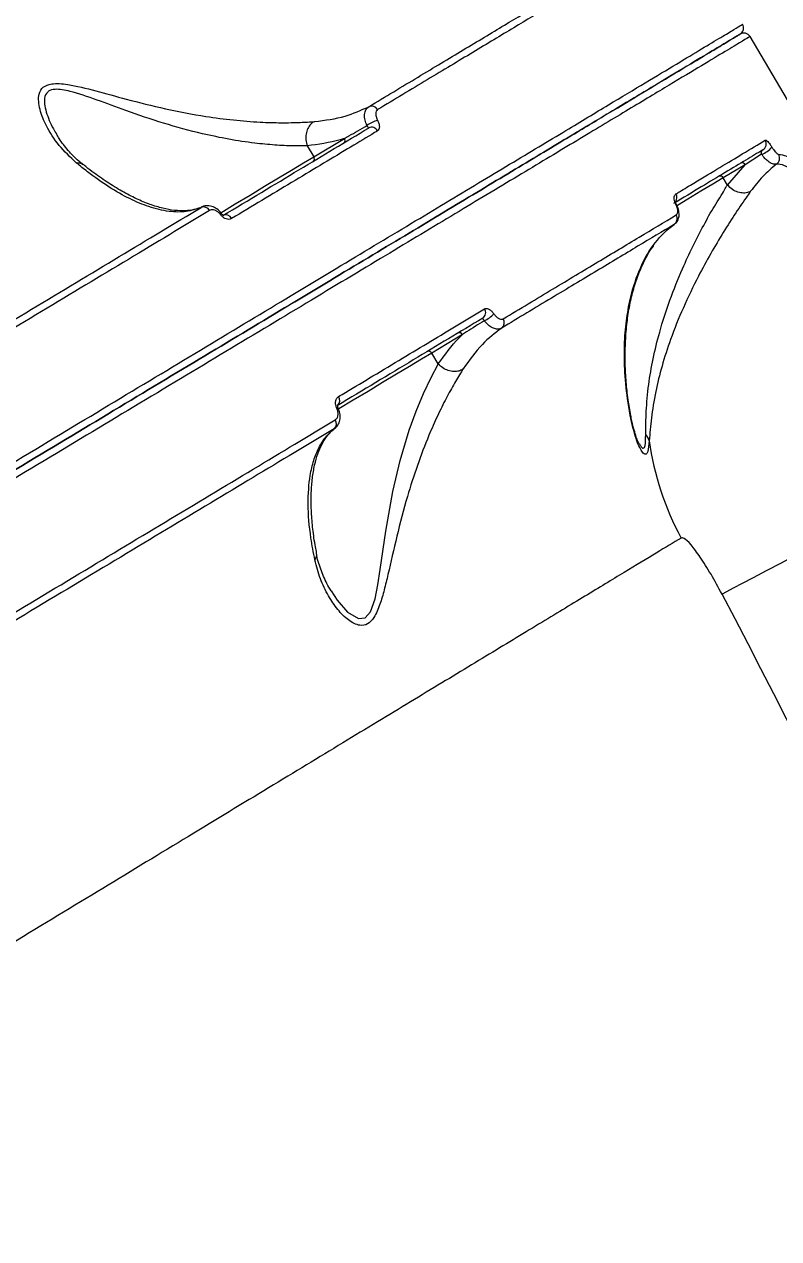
# Model space of a CAD drawing. Header units: millimetres. Extents: x -7245 to 6306, y -6696 to 5973.
# Drawn here: x -2164.8 to -2059.4, y 1377.3 to 1546.9 of the extents above; entities that cross this region are included whole.
import ezdxf

# ---------------------------------------------------------------- set-up
doc = ezdxf.new("R2010")
doc.units = ezdxf.units.MM
for name, color, linetype in [('DIKOM_ОБЪЕКТ', 7, 'Continuous'), ('DIKOM_РАЗМЕР_ЗОНА', 7, 'Continuous'), ('DIKOM_РАЗМЕР_ОБЪЕКТА', 7, 'Continuous')]:
    doc.layers.add(name, color=color, linetype=linetype)
doc.styles.add('style1', font='arial.ttf', dxfattribs={"width": 0.8})
doc.dimstyles.new('1-50', dxfattribs={"dimtxt": 300, "dimasz": 200, "dimexe": 100, "dimexo": 0, "dimgap": 100, "dimtad": 1, "dimtxsty": 'style1', "dimcen": 200, "dimclrd": 7, "dimclre": 7, "dimclrt": 7, "dimadec": 1, "dimazin": 2, "dimtfac": 1, "dimtmove": 0, "dimatfit": 2, "dimfxl": 0, "dimlwd": 25, "dimlwe": 18, "dimarcsym": 0})

# ---------------------------------------------------------------- blocks, each defined once
blk = doc.blocks.new('*D10')
at = {"layer": 'Defpoints', "color": 0, "transparency": 16777216}
for p in [(-4365.71, 2792.53), (4306.16, 475.6), (4306.16, -5965.27)]:
    blk.add_point(p, dxfattribs=at)
at = {"layer": 'DIKOM_РАЗМЕР_ОБЪЕКТА', "color": 7, "lineweight": 18, "transparency": 16777216}
for p, q in [((-4365.71, 2792.53), (-4365.71, -6065.27)), ((4306.16, 475.6), (4306.16, -6065.27))]:
    blk.add_line(p, q, dxfattribs=at)
at = {"layer": 'DIKOM_РАЗМЕР_ОБЪЕКТА', "color": 7, "lineweight": 25, "transparency": 16777216}
blk.add_line((-4165.71, -5965.27), (4106.16, -5965.27), dxfattribs=at)
at = {"layer": 'DIKOM_РАЗМЕР_ОБЪЕКТА', "color": 7, "transparency": 16777216}
for points in [[(-4165.71, -5931.93), (-4165.71, -5998.6), (-4365.71, -5965.27)], [(4106.16, -5931.93), (4106.16, -5998.6), (4306.16, -5965.27)]]:
    blk.add_solid(points, dxfattribs=at)
at = {"layer": 'DIKOM_РАЗМЕР_ОБЪЕКТА', "color": 7, "transparency": 16777216, "insert": (-85.78, -5712.1), "char_height": 300, "attachment_point": 5, "style": 'style1'}
blk.add_mtext('8650', dxfattribs=at)
blk = doc.blocks.new('*D11')
at = {"layer": 'Defpoints', "color": 0, "transparency": 16777216}
for p in [(-3472.32, 4472.83), (-6199.73, -2928.86), (1850.21, -2928.86)]:
    blk.add_point(p, dxfattribs=at)
at = {"layer": 'DIKOM_РАЗМЕР_ОБЪЕКТА', "color": 7, "lineweight": 18, "transparency": 16777216}
for p, q in [((-3472.32, 4472.83), (-6299.73, 4472.83)), ((1850.21, -2928.86), (-6299.73, -2928.86))]:
    blk.add_line(p, q, dxfattribs=at)
at = {"layer": 'DIKOM_РАЗМЕР_ОБЪЕКТА', "color": 7, "lineweight": 25, "transparency": 16777216}
blk.add_line((-6199.73, 4272.83), (-6199.73, -2728.86), dxfattribs=at)
at = {"layer": 'DIKOM_РАЗМЕР_ОБЪЕКТА', "color": 7, "transparency": 16777216}
for points in [[(-6233.06, 4272.83), (-6166.39, 4272.83), (-6199.73, 4472.83)], [(-6233.06, -2728.86), (-6166.39, -2728.86), (-6199.73, -2928.86)]]:
    blk.add_solid(points, dxfattribs=at)
at = {"layer": 'DIKOM_РАЗМЕР_ОБЪЕКТА', "color": 7, "transparency": 16777216, "insert": (-6452.9, 984.54), "char_height": 300, "attachment_point": 5, "rotation": 90, "style": 'style1'}
blk.add_mtext('7400', dxfattribs=at)
blk = doc.blocks.new('*D13')
at = {"layer": 'Defpoints', "color": 0, "transparency": 16777216}
for p in [(-4231.86, 5972.83), (-6795, -4928.88), (1792.4, -4928.88)]:
    blk.add_point(p, dxfattribs=at)
at = {"layer": 'DIKOM_РАЗМЕР_ЗОНА', "color": 7, "lineweight": 18, "transparency": 16777216}
for p, q in [((-4231.86, 5972.83), (-6895, 5972.83)), ((1792.4, -4928.88), (-6895, -4928.88))]:
    blk.add_line(p, q, dxfattribs=at)
at = {"layer": 'DIKOM_РАЗМЕР_ЗОНА', "color": 7, "lineweight": 25, "transparency": 16777216}
blk.add_line((-6795, 5772.83), (-6795, -4728.88), dxfattribs=at)
at = {"layer": 'DIKOM_РАЗМЕР_ЗОНА', "color": 7, "transparency": 16777216}
for points in [[(-6828.33, 5772.83), (-6761.67, 5772.83), (-6795, 5972.83)], [(-6828.33, -4728.88), (-6761.67, -4728.88), (-6795, -4928.88)]]:
    blk.add_solid(points, dxfattribs=at)
at = {"layer": 'DIKOM_РАЗМЕР_ЗОНА', "color": 7, "transparency": 16777216, "insert": (-7048.17, 972.94), "char_height": 300, "attachment_point": 5, "rotation": 90, "style": 'style1'}
blk.add_mtext('10900', dxfattribs=at)

msp = doc.modelspace()

# ---------------------------------------------------------------- linework, layer by layer
at = {"layer": 'DIKOM_ОБЪЕКТ', "color": 7, "linetype": 'Continuous', "lineweight": 15}
for p, q in [((-2124.355, 1528.437), (-2120.075, 1531.009)), ((-2125.273, 1529.965), (-2125.275, 1529.97)), ((-2125.273, 1529.965), (-2124.355, 1528.437)), ((-2064.075, 1527.325), (-2067.147, 1525.479)), ((-2066.546, 1524.478), (-2064.075, 1527.325)), ((-2061.772, 1528.788), (-2064.075, 1527.325)), ((-2066.546, 1524.478), (-2067.147, 1525.479)), ((-2066.544, 1524.475), (-2066.546, 1524.478)), ((-2139.972, 1521.456), (-2140.07, 1521.404)), ((-2103.594, 1503.579), (-2107.874, 1501.008)), ((-2106.956, 1499.48), (-2107.874, 1501.008)), ((-2106.953, 1499.476), (-2106.956, 1499.48)), ((-2121.505, 1490.4), (-2121.368, 1490.509))]:
    msp.add_line(p, q, dxfattribs=at)
at = {"layer": 'DIKOM_ОБЪЕКТ', "color": 7, "linetype": 'Continuous', "lineweight": 15, "flags": 128}
for points in [[(-2137.357, 1520.625), (-2135.336, 1521.84), (-2133.257, 1523.089), (-2131.222, 1524.312), (-2129.273, 1525.483), (-2127.453, 1526.576), (-2125.802, 1527.568), (-2124.355, 1528.437)], [(-2067.147, 1525.479), (-2068.594, 1524.61), (-2070.245, 1523.618), (-2072.065, 1522.525), (-2073.521, 1521.649)], [(-2137.296, 1520.539), (-2137.295, 1520.538), (-2137.294, 1520.521), (-2137.304, 1520.495), (-2137.325, 1520.461), (-2137.357, 1520.42), (-2137.401, 1520.371)], [(-2107.874, 1501.008), (-2109.32, 1500.139), (-2110.972, 1499.147), (-2112.791, 1498.053), (-2114.74, 1496.882), (-2116.776, 1495.659), (-2118.854, 1494.41), (-2120.852, 1493.21)], [(-2121.92, 1467.79), (-2121.102, 1466.482), (-2119.622, 1464.807), (-2118.116, 1463.9), (-2117.17, 1464.006), (-2116.425, 1464.845), (-2115.795, 1466.65), (-2115.399, 1468.638), (-2115.077, 1470.776), (-2114.294, 1476.143), (-2113.299, 1481.682), (-2112.269, 1486.007), (-2111.003, 1490.224), (-2110.043, 1492.881), (-2109.011, 1495.369), (-2107.967, 1497.572), (-2106.953, 1499.476), (-2106.953, 1499.476), (-2106.953, 1499.476)], [(-2120.924, 1493.292), (-2120.924, 1493.291), (-2120.923, 1493.289)], [(-2032.245, 1485.785), (-2035.621, 1484.008), (-2038.966, 1482.246), (-2042.25, 1480.517), (-2045.442, 1478.835), (-2048.515, 1477.218), (-2051.439, 1475.678), (-2054.187, 1474.23), (-2056.736, 1472.888), (-2059.061, 1471.663), (-2061.142, 1470.567), (-2062.959, 1469.61), (-2064.497, 1468.8), (-2065.74, 1468.146), (-2066.678, 1467.652), (-2067.301, 1467.324)]]:
    msp.add_lwpolyline(points, dxfattribs=at)
at = {"layer": 'DIKOM_ОБЪЕКТ', "color": 7, "linetype": 'Continuous', "lineweight": 15}
for centre, radius, start, end in [((-2065.281, 1546.433), 1, 301, 31.04739), ((-2065.281, 1546.433), 0.999, 300.98279, 31.08524), ((-2064.251, 1544.719), 1, 30.95261, 121), ((-2064.251, 1544.719), 1, 30.93972, 121.00653), ((-3101.08, 922.896), 1209.999, 0.047391, 30.952609), ((-2116.28, 1534.567), 0.951, 28.493, 114.50386), ((-2114.219, 1529.119), 4.575, 105.4532, 126.17722), ((-2116.267, 1531.616), 0.944, 28.09991, 117.06879), ((-2120.436, 1530.733), 0.454, 309.27117, 37.37989), ((-2062.117, 1530.243), 0.993, 301.36374, 30.73461), ((-2062.762, 1531.725), 3.099, 288.6262, 321.47788), ((-2124.717, 1528.162), 0.455, 309.26531, 37.29986), ((-2064.488, 1527.135), 0.455, 24.67675, 112.65205), ((-2060.255, 1528.257), 1.007, 303.78621, 29.68713), ((-2067.56, 1525.29), 0.454, 24.61611, 112.79328), ((-2074.612, 1522.73), 1.001, 324.33797, 30.9935), ((-2139.747, 1520.5), 0.931, 26.82774, 111.76509), ((-2136.663, 1519.39), 0.922, 26.45292, 114.91686), ((-2074.546, 1519.793), 0.976, 305.04334, 31.66471), ((-2101.269, 1506.658), 0.943, 304.87244, 33.93394), ((-2102.526, 1509.656), 4.596, 295.85948, 316.49297), ((-2098.671, 1505.26), 0.951, 307.5223, 33.51149), ((-2104.007, 1503.39), 0.454, 24.61531, 112.74493), ((-2108.287, 1500.82), 0.454, 24.53389, 112.79491), ((-2121.664, 1494.384), 0.943, 315.16397, 34.98259), ((-2122.109, 1491.144), 0.931, 310.26662, 35.17052), ((-2121.004, 1493.05), 0.255, 71.81995, 117.33895), ((-2079.283, 1488.286), 1.87, 14.67297, 45.39135), ((-2037.434, 1494.349), 40.428, 187.94751, 208.32809), ((-3101.08, 922.896), 1168.375, 3.226978, 27.773022)]:
    msp.add_arc(centre, radius, start, end, dxfattribs=at)
for points, knots in [([(-2573.275, 1309.203), (-2568.18, 1312.185), (-2557.985, 1318.154), (-2542.377, 1327.307), (-2526.587, 1336.58), (-2510.417, 1346.089), (-2493.894, 1355.816), (-2477.05, 1365.745), (-2460.155, 1375.713), (-2442.694, 1386.025), (-2424.696, 1396.666), (-2406.208, 1407.605), (-2387.85, 1418.476), (-2369.71, 1429.228), (-2351.87, 1439.807), (-2334.411, 1450.168), (-2317.366, 1460.288), (-2300.755, 1470.156), (-2284.607, 1479.754), (-2268.996, 1489.036), (-2253.997, 1497.958), (-2239.673, 1506.482), (-2226.06, 1514.585), (-2213.165, 1522.262), (-2201.012, 1529.501), (-2189.654, 1536.266), (-2179.147, 1542.527), (-2169.354, 1548.363), (-2160.366, 1553.721), (-2152.247, 1558.561), (-2145.177, 1562.776), (-2139.224, 1566.326), (-2134.296, 1569.265), (-2131.972, 1570.651), (-2130.81, 1571.343)], [0, 0, 0, 0, 0.0277667, 0.0555664, 0.0833661, 0.1111325, 0.1400375, 0.16898, 0.1979229, 0.2268277, 0.2586373, 0.2905477, 0.3225102, 0.3544717, 0.3863819, 0.4181913, 0.4498953, 0.4817002, 0.5135554, 0.5454109, 0.5772154, 0.6089193, 0.6405475, 0.672276, 0.7040554, 0.7358345, 0.7675625, 0.7991911, 0.832594, 0.8660267, 0.8994294, 0.9329431, 0.9664867, 1, 1, 1, 1]), ([(-2116.675, 1535.432), (-2114.337, 1536.837), (-2109.662, 1539.645), (-2103.375, 1543.422), (-2097.585, 1546.901), (-2094.238, 1548.911), (-2092.565, 1549.916)], [0, 0, 0, 0, 0.2490986, 0.4981928, 0.749098, 1, 1, 1, 1]), ([(-2091.28, 1549.538), (-2092.944, 1548.539), (-2096.273, 1546.539), (-2102.057, 1543.064), (-2108.366, 1539.274), (-2113.085, 1536.438), (-2115.445, 1535.021)], [0, 0, 0, 0, 0.2490939, 0.4981954, 0.7490958, 1, 1, 1, 1]), ([(-2603.694, 1222.921), (-2600.271, 1224.978), (-2590.981, 1230.56), (-2575.356, 1239.948), (-2556.738, 1251.136), (-2537.668, 1262.595), (-2518.246, 1274.265), (-2498.559, 1286.094), (-2478.667, 1298.046), (-2458.6, 1310.103), (-2438.395, 1322.244), (-2418.114, 1334.43), (-2397.854, 1346.604), (-2377.708, 1358.709), (-2357.739, 1370.706), (-2337.988, 1382.575), (-2318.479, 1394.297), (-2299.274, 1405.837), (-2280.459, 1417.142), (-2262.125, 1428.159), (-2244.331, 1438.849), (-2227.121, 1449.191), (-2210.509, 1459.172), (-2194.543, 1468.765), (-2179.296, 1477.927), (-2164.84, 1486.612), (-2151.228, 1494.792), (-2138.499, 1502.44), (-2126.658, 1509.556), (-2115.732, 1516.12), (-2105.771, 1522.105), (-2096.823, 1527.481), (-2089.297, 1532.004), (-2083.039, 1535.764), (-2077.889, 1538.859), (-2073.543, 1541.469), (-2070.02, 1543.586), (-2067.345, 1545.194), (-2065.526, 1546.287), (-2064.588, 1546.85), (-2064.472, 1546.92), (-2064.425, 1546.949)], [0, 0, 0, 0, 0.0156527, 0.0424899, 0.0694114, 0.0963763, 0.123341, 0.1502628, 0.1770999, 0.2039368, 0.2308584, 0.2578234, 0.284788, 0.3117098, 0.3385469, 0.3653838, 0.3923056, 0.4192702, 0.4462349, 0.4731567, 0.4999935, 0.5268307, 0.5537527, 0.5807171, 0.607682, 0.6346037, 0.6614409, 0.6882777, 0.7151994, 0.7421642, 0.7691288, 0.7960506, 0.8228875, 0.8459667, 0.8691682, 0.8923973, 0.9156265, 0.9388281, 0.9615881, 0.9843479, 1, 1, 1, 1]), ([(-2064.766, 1545.576), (-2064.814, 1545.548), (-2064.943, 1545.47), (-2066.09, 1544.78), (-2068.503, 1543.331), (-2072.049, 1541.2), (-2076.691, 1538.411), (-2082.414, 1534.972), (-2089.21, 1530.888), (-2097.088, 1526.155), (-2106.014, 1520.792), (-2115.951, 1514.821), (-2126.851, 1508.272), (-2138.664, 1501.173), (-2151.363, 1493.544), (-2164.943, 1485.384), (-2179.365, 1476.718), (-2194.576, 1467.579), (-2210.503, 1458.008), (-2227.075, 1448.051), (-2244.245, 1437.735), (-2261.995, 1427.068), (-2280.287, 1416.079), (-2299.056, 1404.8), (-2318.216, 1393.288), (-2337.678, 1381.594), (-2357.383, 1369.754), (-2377.304, 1357.785), (-2397.402, 1345.708), (-2417.614, 1333.563), (-2437.846, 1321.406), (-2458.004, 1309.295), (-2476.759, 1298.026), (-2494.095, 1287.609), (-2510.038, 1278.03), (-2525.803, 1268.557), (-2541.534, 1259.105), (-2557.196, 1249.695), (-2572.739, 1240.355), (-2587.983, 1231.195), (-2597.831, 1225.278), (-2602.752, 1222.321)], [0, 0, 0, 0, 0.0156521, 0.042489, 0.0694107, 0.0963752, 0.12334, 0.1502617, 0.1770987, 0.2039358, 0.2308572, 0.2578221, 0.2847867, 0.3117084, 0.3385455, 0.3653826, 0.3923042, 0.4192691, 0.4462336, 0.4731555, 0.4999924, 0.5268294, 0.5537512, 0.5807161, 0.6076804, 0.6346026, 0.6614395, 0.6882763, 0.715198, 0.7421627, 0.7691277, 0.7960493, 0.8228865, 0.8446321, 0.8664006, 0.8881689, 0.9099145, 0.9324237, 0.9549575, 0.9774911, 1, 1, 1, 1]), ([(-2602.752, 1222.321), (-2598.024, 1225.163), (-2587.429, 1231.528), (-2570.391, 1241.766), (-2551.72, 1252.985), (-2532.61, 1264.467), (-2513.163, 1276.152), (-2493.465, 1287.987), (-2473.578, 1299.937), (-2453.529, 1311.984), (-2433.357, 1324.104), (-2413.124, 1336.262), (-2392.925, 1348.399), (-2372.853, 1360.459), (-2353.218, 1372.257), (-2334.048, 1383.775), (-2315.357, 1395.006), (-2296.956, 1406.063), (-2278.922, 1416.898), (-2261.336, 1427.465), (-2244.034, 1437.861), (-2227.075, 1448.051), (-2210.503, 1458.008), (-2194.576, 1467.579), (-2179.365, 1476.718), (-2164.943, 1485.384), (-2151.363, 1493.544), (-2138.664, 1501.173), (-2126.851, 1508.272), (-2115.952, 1514.821), (-2106.014, 1520.792), (-2097.088, 1526.155), (-2089.709, 1530.589), (-2083.683, 1534.21), (-2078.79, 1537.15), (-2074.608, 1539.663), (-2071.108, 1541.765), (-2068.329, 1543.436), (-2066.318, 1544.643), (-2065.038, 1545.413), (-2064.857, 1545.522), (-2064.766, 1545.576)], [0, 0, 0, 0, 0.0216352, 0.0484723, 0.0753941, 0.1023586, 0.1293232, 0.1562447, 0.183082, 0.2099188, 0.2368408, 0.2638051, 0.29077, 0.3176918, 0.3445287, 0.3703766, 0.3962997, 0.4222617, 0.4482237, 0.4741469, 0.499995, 0.5268318, 0.5537537, 0.580718, 0.6076827, 0.6346044, 0.6614414, 0.6882785, 0.7151999, 0.7421646, 0.7691293, 0.7960508, 0.8228876, 0.8446334, 0.8664016, 0.8881699, 0.9099155, 0.9324242, 0.9549578, 0.9774915, 1, 1, 1, 1]), ([(-2063.394, 1545.233), (-2063.441, 1545.204), (-2063.57, 1545.127), (-2064.695, 1544.452), (-2067.037, 1543.044), (-2070.518, 1540.952), (-2075.157, 1538.165), (-2080.971, 1534.672), (-2087.828, 1530.551), (-2095.683, 1525.831), (-2104.466, 1520.555), (-2114.319, 1514.634), (-2125.255, 1508.063), (-2137.261, 1500.849), (-2150.074, 1493.15), (-2163.629, 1485.006), (-2177.849, 1476.462), (-2192.967, 1467.378), (-2208.966, 1457.765), (-2225.812, 1447.642), (-2242.931, 1437.356), (-2260.227, 1426.964), (-2277.606, 1416.522), (-2295.56, 1405.734), (-2314.053, 1394.622), (-2333.037, 1383.216), (-2352.357, 1371.607), (-2371.961, 1359.828), (-2391.788, 1347.915), (-2411.905, 1335.828), (-2432.253, 1323.602), (-2452.764, 1311.276), (-2472.99, 1299.124), (-2492.865, 1287.182), (-2512.336, 1275.482), (-2531.721, 1263.835), (-2550.949, 1252.282), (-2569.936, 1240.873), (-2587.206, 1230.497), (-2597.924, 1224.057), (-2602.665, 1221.208)], [0, 0, 0, 0, 0.0156515, 0.0421674, 0.0687037, 0.0952197, 0.1225059, 0.1498143, 0.1771005, 0.2036163, 0.2301528, 0.2566688, 0.283955, 0.3112634, 0.3385496, 0.3650655, 0.3916018, 0.418118, 0.4454043, 0.4727125, 0.4999987, 0.5255597, 0.5511396, 0.5767006, 0.6029493, 0.6292179, 0.6554666, 0.6819825, 0.7085191, 0.7350352, 0.7623212, 0.7896298, 0.8169163, 0.8434323, 0.8699684, 0.8964842, 0.923771, 0.951079, 0.9783656, 1, 1, 1, 1]), ([(-2157.543, 1527.594), (-2158.378, 1528.383), (-2160.048, 1529.96), (-2161.705, 1532.553), (-2162.574, 1534.676), (-2162.844, 1536.182), (-2162.782, 1537.298), (-2162.259, 1538.245), (-2160.909, 1538.764), (-2158.406, 1538.558), (-2154.862, 1537.69), (-2150.286, 1536.384), (-2145.127, 1535.118), (-2140.049, 1534.131), (-2135.576, 1533.548), (-2132.015, 1533.263), (-2128.871, 1533.177), (-2126.276, 1533.22), (-2124.877, 1533.314), (-2124.226, 1533.357)], [0, 0, 0, 0, 0.0760751, 0.152137, 0.2132045, 0.2445064, 0.2757142, 0.3130164, 0.3506323, 0.4012586, 0.4758003, 0.5507661, 0.6417664, 0.7326422, 0.7938339, 0.8549364, 0.9055435, 0.956102, 1, 1, 1, 1]), ([(-2125.275, 1529.97), (-2125.276, 1529.97), (-2125.756, 1529.97), (-2127.357, 1529.937), (-2129.749, 1530.055), (-2132.81, 1530.336), (-2136.213, 1530.855), (-2140.512, 1531.746), (-2145.375, 1533.093), (-2150.306, 1534.74), (-2154.67, 1536.401), (-2157.637, 1537.417), (-2159.531, 1537.831), (-2160.601, 1537.907), (-2161.238, 1537.727), (-2161.766, 1537.314), (-2162.041, 1536.658), (-2161.979, 1535.549), (-2161.549, 1534.02), (-2161.001, 1532.663), (-2160.38, 1531.778), (-2160.284, 1531.642)], [0, 0, 0, 0, 0.0000166, 0.0503058, 0.1095422, 0.1688386, 0.241856, 0.314957, 0.4241617, 0.5334961, 0.6214223, 0.708778, 0.7368694, 0.7648536, 0.7984436, 0.8049894, 0.8451037, 0.8802637, 0.9155563, 0.9869819, 1, 1, 1, 1]), ([(-2124.226, 1533.357), (-2122.772, 1533.541), (-2120.09, 1533.88), (-2117.747, 1534.945), (-2116.675, 1535.432)], [0, 0, 0, 0, 0.5425627, 1, 1, 1, 1]), ([(-2116.919, 1532.812), (-2117.018, 1533.06), (-2117.229, 1533.592), (-2117.284, 1534.379), (-2117.115, 1535.062), (-2116.821, 1535.309), (-2116.675, 1535.432)], [0, 0, 0, 0, 0.2241183, 0.480746, 0.7415508, 1, 1, 1, 1]), ([(-2115.445, 1535.021), (-2115.515, 1534.956), (-2115.656, 1534.827), (-2115.709, 1534.445), (-2115.642, 1533.992), (-2115.502, 1533.675), (-2115.438, 1533.529)], [0, 0, 0, 0, 0.2632136, 0.5265674, 0.7813405, 1, 1, 1, 1]), ([(-2137.051, 1520.226), (-2133.442, 1522.395), (-2126.212, 1526.739), (-2119.871, 1530.549), (-2116.696, 1532.456)], [0, 0, 0, 0, 0.4992728, 1, 1, 1, 1]), ([(-2124.226, 1533.357), (-2124.257, 1533.344), (-2124.457, 1533.259), (-2124.823, 1532.989), (-2125.222, 1532.405), (-2125.456, 1531.632), (-2125.496, 1530.775), (-2125.349, 1530.238), (-2125.275, 1529.97)], [0, 0, 0, 0, 0.0319443, 0.2048137, 0.4036472, 0.6023954, 0.8012841, 1, 1, 1, 1]), ([(-2120.075, 1531.009), (-2119.87, 1531.123), (-2118.815, 1531.707), (-2117.765, 1532.319), (-2116.919, 1532.812)], [0, 0, 0, 0, 0.1941084, 1, 1, 1, 1]), ([(-2116.696, 1532.456), (-2116.699, 1532.462), (-2116.705, 1532.472), (-2116.754, 1532.55), (-2116.822, 1532.657), (-2116.883, 1532.755), (-2116.913, 1532.802), (-2116.919, 1532.812)], [0, 0, 0, 0, 0.2944551, 0.5739929, 0.8142691, 0.9601277, 1, 1, 1, 1]), ([(-2115.438, 1533.529), (-2115.374, 1533.383), (-2115.236, 1533.071), (-2115.171, 1532.626), (-2115.225, 1532.252), (-2115.365, 1532.124), (-2115.434, 1532.06)], [0, 0, 0, 0, 0.2213937, 0.4744317, 0.7372394, 1, 1, 1, 1]), ([(-2156.587, 1527.36), (-2156.793, 1527.515), (-2157.588, 1528.113), (-2158.72, 1529.337), (-2159.744, 1530.622), (-2160.184, 1531.413), (-2160.302, 1531.625)], [0, 0, 0, 0, 0.1272532, 0.4908382, 0.8638978, 1, 1, 1, 1]), ([(-2115.434, 1532.06), (-2115.709, 1531.896), (-2117.081, 1531.071), (-2120.968, 1528.735), (-2127.349, 1524.902), (-2133.006, 1521.502), (-2135.838, 1519.801)], [0, 0, 0, 0, 0.0441389, 0.2207184, 0.6100185, 1, 1, 1, 1]), ([(-2120.075, 1531.009), (-2120.276, 1530.944), (-2121.927, 1530.411), (-2123.708, 1530.174), (-2125.273, 1529.965)], [0, 0, 0, 0, 0.1214145, 1, 1, 1, 1]), ([(-2073.754, 1523.246), (-2073.58, 1523.351), (-2072.71, 1523.872), (-2070.54, 1525.177), (-2067.518, 1526.993), (-2064.087, 1529.054), (-2062.274, 1530.144), (-2061.264, 1530.751)], [0, 0, 0, 0, 0.0321651, 0.1608324, 0.4183939, 0.675957, 1, 1, 1, 1]), ([(-2061.264, 1530.751), (-2061.256, 1530.754), (-2061.206, 1530.776), (-2061.069, 1530.715), (-2060.823, 1530.472), (-2060.576, 1530.161), (-2060.417, 1529.917), (-2060.337, 1529.795)], [0, 0, 0, 0, 0.0639462, 0.3885981, 0.6454554, 0.8221693, 1, 1, 1, 1]), ([(-2061.6, 1529.395), (-2062.362, 1528.938), (-2063.886, 1528.022), (-2066.794, 1526.275), (-2070.119, 1524.277), (-2072.747, 1522.698), (-2074.061, 1521.909)], [0, 0, 0, 0, 0.2493134, 0.4986262, 0.7493132, 1, 1, 1, 1]), ([(-2061.772, 1528.788), (-2061.783, 1528.819), (-2061.8, 1528.871), (-2061.815, 1528.967), (-2061.811, 1529.1), (-2061.754, 1529.256), (-2061.672, 1529.349), (-2061.611, 1529.389), (-2061.6, 1529.395)], [0, 0, 0, 0, 0.0728594, 0.1229045, 0.2790214, 0.5489596, 0.9246557, 1, 1, 1, 1]), ([(-2060.337, 1529.795), (-2060.254, 1529.668), (-2060.089, 1529.416), (-2059.828, 1529.086), (-2059.559, 1528.808), (-2059.444, 1528.774), (-2059.381, 1528.756)], [0, 0, 0, 0, 0.1849193, 0.3685202, 0.6500886, 1, 1, 1, 1]), ([(-2157.543, 1527.594), (-2157.505, 1527.597), (-2157.24, 1527.617), (-2156.869, 1527.574), (-2156.649, 1527.377), (-2156.575, 1527.311)], [0, 0, 0, 0, 0.1015363, 0.7010098, 1, 1, 1, 1]), ([(-2140.093, 1521.365), (-2140.766, 1521.131), (-2142.112, 1520.664), (-2144.58, 1520.717), (-2147.234, 1521.333), (-2150.052, 1522.505), (-2152.919, 1524.124), (-2155.446, 1525.882), (-2157.023, 1527.169), (-2157.543, 1527.594)], [0, 0, 0, 0, 0.1619214, 0.3238416, 0.4936374, 0.6385898, 0.7839169, 0.9287406, 1, 1, 1, 1]), ([(-2140.262, 1521.302), (-2140.631, 1521.182), (-2141.347, 1520.952), (-2142.669, 1520.845), (-2144.162, 1520.95), (-2145.855, 1521.31), (-2147.678, 1521.917), (-2149.618, 1522.772), (-2151.65, 1523.868), (-2153.749, 1525.219), (-2155.384, 1526.378), (-2156.334, 1527.166), (-2156.549, 1527.345)], [0, 0, 0, 0, 0.1152316, 0.2232951, 0.3379242, 0.447967, 0.5558007, 0.6626014, 0.7680841, 0.8708327, 0.970814, 1, 1, 1, 1]), ([(-2059.695, 1527.42), (-2060.351, 1526.862), (-2061.668, 1525.739), (-2062.758, 1524.321), (-2063.306, 1523.609)], [0, 0, 0, 0, 0.4978668, 1, 1, 1, 1]), ([(-2059.695, 1527.42), (-2059.873, 1527.398), (-2060.197, 1527.357), (-2060.799, 1527.72), (-2061.329, 1528.201), (-2061.622, 1528.589), (-2061.772, 1528.788)], [0, 0, 0, 0, 0.3312224, 0.6077938, 0.7983133, 1, 1, 1, 1]), ([(-2057.208, 1526.314), (-2057.683, 1526.655), (-2058.64, 1527.342), (-2059.342, 1527.394), (-2059.695, 1527.42)], [0, 0, 0, 0, 0.4964672, 1, 1, 1, 1]), ([(-2059.381, 1528.756), (-2059.025, 1528.73), (-2058.308, 1528.679), (-2057.332, 1527.98), (-2056.84, 1527.627)], [0, 0, 0, 0, 0.496491, 1, 1, 1, 1]), ([(-2077.97, 1489.617), (-2077.958, 1490.671), (-2077.936, 1492.784), (-2077.616, 1496.474), (-2076.978, 1500.19), (-2076.016, 1504.146), (-2074.641, 1508.385), (-2073.024, 1512.421), (-2071.394, 1515.925), (-2069.86, 1518.877), (-2068.398, 1521.56), (-2067.136, 1523.375), (-2066.755, 1524.264), (-2066.544, 1524.475), (-2066.544, 1524.475)], [0, 0, 0, 0, 0.1075019, 0.2153667, 0.3137219, 0.4120554, 0.5267806, 0.6413693, 0.7248226, 0.8082178, 0.8908925, 0.9734876, 0.9999801, 1, 1, 1, 1]), ([(-2063.306, 1523.609), (-2063.336, 1523.592), (-2063.429, 1523.54), (-2063.735, 1523.413), (-2064.293, 1523.327), (-2065.074, 1523.463), (-2065.884, 1523.833), (-2066.315, 1524.252), (-2066.544, 1524.475)], [0, 0, 0, 0, 0.0343235, 0.1061406, 0.3220592, 0.5380167, 0.7540671, 1, 1, 1, 1]), ([(-2063.306, 1523.609), (-2063.463, 1523.389), (-2064.103, 1522.497), (-2065.369, 1520.647), (-2067.115, 1517.929), (-2068.89, 1514.936), (-2070.814, 1511.408), (-2072.761, 1507.35), (-2074.473, 1503.109), (-2075.737, 1499.166), (-2076.652, 1495.475), (-2077.229, 1491.826), (-2077.392, 1489.78), (-2077.474, 1488.759)], [0, 0, 0, 0, 0.0275902, 0.1121797, 0.1968229, 0.2807338, 0.3647032, 0.4782443, 0.5919047, 0.6886557, 0.7854193, 0.8928566, 1, 1, 1, 1]), ([(-2073.728, 1521.743), (-2073.743, 1521.773), (-2073.811, 1521.91), (-2073.916, 1522.189), (-2073.994, 1522.552), (-2073.991, 1522.996), (-2073.848, 1523.146), (-2073.754, 1523.246)], [0, 0, 0, 0, 0.034875, 0.1619974, 0.3362855, 0.559118, 1, 1, 1, 1]), ([(-2073.656, 1521.718), (-2073.668, 1521.741), (-2073.707, 1521.816), (-2073.754, 1521.94), (-2073.795, 1522.084), (-2073.811, 1522.207), (-2073.809, 1522.217), (-2073.808, 1522.222)], [0, 0, 0, 0, 0.0672833, 0.2136075, 0.4078542, 0.6730927, 1, 1, 1, 1]), ([(-2190.253, 1491.233), (-2185.676, 1493.982), (-2176.522, 1499.481), (-2163.648, 1507.214), (-2151.377, 1514.586), (-2143.854, 1519.105), (-2140.093, 1521.365)], [0, 0, 0, 0, 0.2485992, 0.4971904, 0.7485956, 1, 1, 1, 1]), ([(-2138.917, 1520.92), (-2142.644, 1518.681), (-2150.098, 1514.203), (-2162.338, 1506.85), (-2175.277, 1499.077), (-2184.554, 1493.503), (-2189.193, 1490.717)], [0, 0, 0, 0, 0.2485951, 0.4971898, 0.7485969, 1, 1, 1, 1]), ([(-2137.297, 1520.538), (-2137.3, 1520.543), (-2137.456, 1520.788), (-2137.893, 1521.177), (-2138.617, 1521.565), (-2139.382, 1521.627), (-2139.956, 1521.499), (-2140.166, 1521.301), (-2140.204, 1521.264)], [0, 0, 0, 0, 0.0050852, 0.2373241, 0.474563, 0.7261011, 0.949531, 1, 1, 1, 1]), ([(-2137.401, 1520.371), (-2137.496, 1520.483), (-2137.687, 1520.707), (-2138.024, 1520.924), (-2138.375, 1521.04), (-2138.684, 1521.033), (-2138.85, 1520.953), (-2138.917, 1520.92)], [0, 0, 0, 0, 0.1921113, 0.3836227, 0.5903455, 0.8342298, 1, 1, 1, 1]), ([(-2136.954, 1520.263), (-2136.955, 1520.262), (-2136.959, 1520.26), (-2137.067, 1520.312), (-2137.183, 1520.405), (-2137.286, 1520.52), (-2137.352, 1520.618), (-2137.381, 1520.671), (-2137.387, 1520.682)], [0, 0, 0, 0, 0.2868939, 0.5253616, 0.6958585, 0.8393833, 0.9662736, 1, 1, 1, 1]), ([(-2073.928, 1519.067), (-2073.879, 1519.092), (-2073.636, 1519.218), (-2073.393, 1519.681), (-2073.263, 1520.315), (-2073.356, 1520.974), (-2073.547, 1521.526), (-2073.694, 1521.775), (-2073.729, 1521.834)], [0, 0, 0, 0, 0.0580587, 0.2873589, 0.5097291, 0.7693507, 0.945121, 1, 1, 1, 1]), ([(-2073.715, 1520.305), (-2073.62, 1520.403), (-2073.479, 1520.548), (-2073.474, 1520.971), (-2073.547, 1521.316), (-2073.65, 1521.583), (-2073.715, 1521.715), (-2073.728, 1521.743)], [0, 0, 0, 0, 0.4455975, 0.6623538, 0.8364577, 0.9658015, 1, 1, 1, 1]), ([(-2135.838, 1519.801), (-2135.906, 1519.767), (-2136.077, 1519.685), (-2136.397, 1519.681), (-2136.761, 1519.804), (-2137.108, 1520.028), (-2137.303, 1520.257), (-2137.401, 1520.371)], [0, 0, 0, 0, 0.1655433, 0.4119613, 0.620063, 0.8098165, 1, 1, 1, 1]), ([(-2073.985, 1518.994), (-2075.646, 1517.996), (-2078.967, 1516), (-2084.735, 1512.532), (-2091.031, 1508.75), (-2095.738, 1505.921), (-2098.092, 1504.506)], [0, 0, 0, 0, 0.2490986, 0.4981938, 0.7490976, 1, 1, 1, 1]), ([(-2097.878, 1505.785), (-2095.535, 1507.193), (-2090.85, 1510.009), (-2084.549, 1513.794), (-2078.746, 1517.283), (-2075.392, 1519.298), (-2073.715, 1520.305)], [0, 0, 0, 0, 0.2490994, 0.4981953, 0.749099, 1, 1, 1, 1]), ([(-2080.045, 1491.844), (-2080.077, 1492.012), (-2080.402, 1493.727), (-2080.819, 1496.81), (-2081.008, 1500.762), (-2080.843, 1504.31), (-2080.295, 1508.178), (-2079.191, 1512.128), (-2077.292, 1515.783), (-2075.433, 1517.899), (-2074.232, 1518.807), (-2073.985, 1518.994)], [0, 0, 0, 0, 0.0115164, 0.1169996, 0.2229787, 0.3292388, 0.4351013, 0.6083262, 0.7820049, 0.9552843, 1, 1, 1, 1]), ([(-2080.065, 1492.271), (-2080.193, 1493.016), (-2080.476, 1494.651), (-2080.721, 1497.046), (-2080.853, 1499.563), (-2080.836, 1502.146), (-2080.668, 1504.697), (-2080.326, 1507.167), (-2079.818, 1509.488), (-2079.137, 1511.676), (-2078.277, 1513.681), (-2077.5, 1515.162), (-2076.972, 1515.865), (-2076.832, 1516.053)], [0, 0, 0, 0, 0.0639875, 0.1405007, 0.2228904, 0.3126925, 0.4125262, 0.5121184, 0.6176883, 0.7269576, 0.8398433, 0.95738, 1, 1, 1, 1]), ([(-2120.891, 1494.924), (-2120.565, 1495.12), (-2118.938, 1496.098), (-2114.53, 1498.746), (-2107.897, 1502.731), (-2102.959, 1505.699), (-2100.487, 1507.184)], [0, 0, 0, 0, 0.044146, 0.2207195, 0.6100168, 1, 1, 1, 1]), ([(-2100.487, 1507.184), (-2100.464, 1507.196), (-2100.363, 1507.248), (-2100.144, 1507.256), (-2099.822, 1507.122), (-2099.489, 1506.868), (-2099.291, 1506.617), (-2099.192, 1506.492)], [0, 0, 0, 0, 0.0733479, 0.322553, 0.5549822, 0.7774051, 1, 1, 1, 1]), ([(-2100.73, 1505.884), (-2103.896, 1503.982), (-2110.236, 1500.172), (-2117.465, 1495.829), (-2121.085, 1493.654)], [0, 0, 0, 0, 0.4992705, 1, 1, 1, 1]), ([(-2100.521, 1505.52), (-2101.353, 1505.004), (-2102.386, 1504.365), (-2103.398, 1503.707), (-2103.594, 1503.579)], [0, 0, 0, 0, 0.8058978, 1, 1, 1, 1]), ([(-2100.521, 1505.52), (-2100.544, 1505.561), (-2100.571, 1505.609), (-2100.619, 1505.692), (-2100.667, 1505.776), (-2100.711, 1505.852), (-2100.727, 1505.882), (-2100.73, 1505.884), (-2100.73, 1505.884)], [0, 0, 0, 0, 0.1602205, 0.1865477, 0.396661, 0.6399136, 0.9173244, 1, 1, 1, 1]), ([(-2098.092, 1504.506), (-2098.139, 1504.48), (-2098.342, 1504.369), (-2098.775, 1504.32), (-2099.388, 1504.508), (-2100, 1504.906), (-2100.346, 1505.314), (-2100.521, 1505.52)], [0, 0, 0, 0, 0.073516, 0.3198084, 0.5507535, 0.7733975, 1, 1, 1, 1]), ([(-2099.192, 1506.492), (-2099.092, 1506.364), (-2098.892, 1506.11), (-2098.555, 1505.852), (-2098.227, 1505.714), (-2098.004, 1505.719), (-2097.902, 1505.773), (-2097.878, 1505.785)], [0, 0, 0, 0, 0.2211682, 0.4418423, 0.6744498, 0.9251504, 1, 1, 1, 1]), ([(-2106.956, 1499.48), (-2106.037, 1500.765), (-2104.992, 1502.227), (-2103.745, 1503.433), (-2103.594, 1503.579)], [0, 0, 0, 0, 0.8785932, 1, 1, 1, 1]), ([(-2098.092, 1504.506), (-2099.025, 1503.788), (-2101.066, 1502.219), (-2102.624, 1500.011), (-2103.47, 1498.813)], [0, 0, 0, 0, 0.4574518, 1, 1, 1, 1]), ([(-2103.47, 1498.813), (-2103.512, 1498.745), (-2103.897, 1498.136), (-2104.681, 1496.835), (-2105.871, 1494.677), (-2107.087, 1492.219), (-2108.475, 1489.091), (-2109.916, 1485.308), (-2111.448, 1480.548), (-2112.783, 1475.368), (-2113.767, 1471.006), (-2114.505, 1467.881), (-2115.106, 1465.789), (-2115.835, 1464.065), (-2116.81, 1463.042), (-2118.064, 1462.839), (-2119.545, 1463.619), (-2121.042, 1465.132), (-2122.376, 1467.128), (-2123.499, 1469.437), (-2123.966, 1471.213), (-2124.199, 1472.101)], [0, 0, 0, 0, 0.0056319, 0.0508124, 0.0960132, 0.1438697, 0.1917651, 0.2633168, 0.3349808, 0.4270912, 0.5191871, 0.5590236, 0.5987863, 0.6438196, 0.6799288, 0.7160702, 0.7691214, 0.8237183, 0.8784557, 0.9392289, 1, 1, 1, 1]), ([(-2103.47, 1498.813), (-2103.496, 1498.791), (-2103.665, 1498.655), (-2104.074, 1498.458), (-2104.778, 1498.38), (-2105.57, 1498.537), (-2106.345, 1498.904), (-2106.751, 1499.285), (-2106.953, 1499.476)], [0, 0, 0, 0, 0.0319889, 0.2048136, 0.4036501, 0.6023792, 0.8012014, 1, 1, 1, 1]), ([(-2121.121, 1493.276), (-2121.181, 1493.434), (-2121.302, 1493.749), (-2121.32, 1494.216), (-2121.209, 1494.626), (-2121.027, 1494.838), (-2120.905, 1494.916), (-2120.891, 1494.924)], [0, 0, 0, 0, 0.2147531, 0.4259698, 0.6817818, 0.9641625, 1, 1, 1, 1]), ([(-2120.921, 1493.29), (-2120.93, 1493.309), (-2120.964, 1493.376), (-2120.996, 1493.492), (-2121.017, 1493.619), (-2121.01, 1493.718), (-2121.006, 1493.728), (-2121.003, 1493.734)], [0, 0, 0, 0, 0.0662599, 0.2342888, 0.4314795, 0.6853367, 1, 1, 1, 1]), ([(-2171.619, 1461.469), (-2167.032, 1464.225), (-2157.857, 1469.739), (-2144.956, 1477.493), (-2132.657, 1484.883), (-2125.118, 1489.414), (-2121.348, 1491.68)], [0, 0, 0, 0, 0.2485953, 0.4971909, 0.7485922, 1, 1, 1, 1]), ([(-2121.546, 1490.435), (-2121.484, 1490.466), (-2121.201, 1490.606), (-2120.852, 1491.083), (-2120.623, 1491.807), (-2120.64, 1492.581), (-2120.848, 1493.067), (-2120.941, 1493.284)], [0, 0, 0, 0, 0.0689393, 0.3115792, 0.5523721, 0.7999247, 1, 1, 1, 1]), ([(-2121.348, 1491.68), (-2121.233, 1491.778), (-2121.032, 1491.951), (-2120.926, 1492.381), (-2120.946, 1492.826), (-2121.062, 1493.125), (-2121.121, 1493.276)], [0, 0, 0, 0, 0.329216, 0.5798, 0.7886458, 1, 1, 1, 1]), ([(-2080.045, 1491.844), (-2080.04, 1491.874), (-2080.018, 1492.018), (-2080.053, 1492.158), (-2080.081, 1492.269)], [0, 0, 0, 0, 0.2067021, 1, 1, 1, 1]), ([(-2077.474, 1488.759), (-2077.529, 1488.183), (-2077.624, 1487.185), (-2077.969, 1486.735), (-2078.386, 1487.054), (-2078.809, 1487.787), (-2079.421, 1489.21), (-2079.782, 1490.734), (-2080.045, 1491.844)], [0, 0, 0, 0, 0.1914515, 0.3312337, 0.4704764, 0.5835532, 0.69692, 1, 1, 1, 1]), ([(-2078.861, 1488.296), (-2078.882, 1488.33), (-2078.932, 1488.413), (-2079.121, 1488.82), (-2079.375, 1489.51), (-2079.677, 1490.562), (-2079.917, 1491.512), (-2080.014, 1492.13), (-2080.031, 1492.238)], [0, 0, 0, 0, 0.1082187, 0.2601113, 0.4461169, 0.6713414, 0.9422373, 1, 1, 1, 1]), ([(-2121.507, 1490.434), (-2125.225, 1488.199), (-2132.662, 1483.73), (-2144.872, 1476.391), (-2157.779, 1468.634), (-2167.034, 1463.071), (-2171.661, 1460.29)], [0, 0, 0, 0, 0.2485959, 0.4971898, 0.7485953, 1, 1, 1, 1]), ([(-2124.199, 1472.101), (-2124.397, 1473.135), (-2124.936, 1475.954), (-2125.234, 1480.016), (-2124.99, 1483.518), (-2124.399, 1486.041), (-2123.675, 1487.83), (-2122.736, 1489.34), (-2121.917, 1490.069), (-2121.507, 1490.434)], [0, 0, 0, 0, 0.1128062, 0.3073758, 0.5062328, 0.6280285, 0.7498305, 0.8749112, 1, 1, 1, 1]), ([(-2123.952, 1473.096), (-2124.008, 1473.368), (-2124.247, 1474.531), (-2124.5, 1476.439), (-2124.711, 1478.814), (-2124.748, 1481.033), (-2124.627, 1483.088), (-2124.348, 1484.951), (-2123.923, 1486.599), (-2123.363, 1488.012), (-2122.741, 1489.127), (-2122.275, 1489.648), (-2122.068, 1489.881)], [0, 0, 0, 0, 0.031028, 0.132286, 0.2359077, 0.3419828, 0.4504487, 0.5610997, 0.6736299, 0.7878699, 0.9052593, 1, 1, 1, 1]), ([(-2078.842, 1488.307), (-2078.799, 1488.228), (-2078.597, 1487.854), (-2078.277, 1487.609), (-2077.99, 1488.037), (-2077.977, 1489.033), (-2077.97, 1489.617)], [0, 0, 0, 0, 0.0727884, 0.3452552, 0.6160785, 1, 1, 1, 1]), ([(-2073.021, 1475.165), (-2074.106, 1474.508), (-2076.28, 1473.192), (-2080.835, 1470.435), (-2086.31, 1467.12), (-2092.77, 1463.209), (-2100.163, 1458.731), (-2108.48, 1453.694), (-2117.724, 1448.095), (-2127.861, 1441.952), (-2138.852, 1435.292), (-2150.643, 1428.145), (-2163.181, 1420.544), (-2176.436, 1412.505), (-2190.4, 1404.035), (-2205.036, 1395.153), (-2220.289, 1385.894), (-2236.088, 1376.299), (-2252.358, 1366.414), (-2269.061, 1356.259), (-2286.181, 1345.848), (-2303.677, 1335.199), (-2321.486, 1324.354), (-2339.523, 1313.362), (-2357.704, 1302.275), (-2375.988, 1291.114), (-2394.346, 1279.898), (-2412.746, 1268.643), (-2431.117, 1257.396), (-2449.371, 1246.205), (-2467.428, 1235.122), (-2483.899, 1224.995), (-2498.829, 1215.805), (-2507.744, 1210.308), (-2512.202, 1207.56)], [0, 0, 0, 0, 0.0315567, 0.0632127, 0.0949195, 0.1266264, 0.1582827, 0.1898394, 0.2213972, 0.2530542, 0.2847622, 0.3164697, 0.3481268, 0.379685, 0.4112653, 0.4429441, 0.4746739, 0.5064041, 0.5380837, 0.5696637, 0.6012948, 0.6330253, 0.6648064, 0.6965873, 0.7283188, 0.7599499, 0.7916589, 0.8234676, 0.8553265, 0.887186, 0.9189949, 0.950705, 0.9753526, 1, 1, 1, 1]), ([(-2067.301, 1467.324), (-2067.814, 1468.266), (-2068.832, 1470.139), (-2070.363, 1472.564), (-2071.679, 1474.329), (-2072.595, 1475.207), (-2072.895, 1475.178), (-2073.021, 1475.165)], [0, 0, 0, 0, 0.2180011, 0.433234, 0.6437922, 0.8514341, 1, 1, 1, 1]), ([(-2124.199, 1472.101), (-2124.179, 1472.134), (-2124.037, 1472.358), (-2123.9, 1472.705), (-2123.972, 1472.992), (-2123.996, 1473.087)], [0, 0, 0, 0, 0.1015359, 0.7017932, 1, 1, 1, 1]), ([(-2121.934, 1467.779), (-2122.136, 1468.115), (-2122.706, 1469.059), (-2123.397, 1470.811), (-2123.881, 1472.246), (-2123.981, 1473.038), (-2123.982, 1473.051)], [0, 0, 0, 0, 0.2154026, 0.6056477, 0.9937495, 1, 1, 1, 1])]:
    msp.add_open_spline(points, degree=3, knots=knots, dxfattribs=at)

# ---------------------------------------------------------------- dimensions: what is measured, and where the dimension line sits
at = {"layer": 'DIKOM_РАЗМЕР_ЗОНА'}
dim = msp.add_linear_dim(base=(-6795.001, -4928.879), p1=(-4231.865, 5972.834), p2=(1792.398, -4928.879), angle=90, text='10900', dimstyle='1-50', dxfattribs=at)
dim.commit()
dim.dimension.update_dxf_attribs({"geometry": '*D13', "text_midpoint": (-6795.001, 972.936), "dimtype": 160})
at = {"layer": 'DIKOM_РАЗМЕР_ОБЪЕКТА'}
dim = msp.add_linear_dim(base=(-6199.728, -2928.864), p1=(-3472.315, 4472.834), p2=(1850.213, -2928.864), angle=90, text='7400', dimstyle='1-50', dxfattribs=at)
dim.commit()
dim.dimension.update_dxf_attribs({"geometry": '*D11', "text_midpoint": (-6199.728, 984.539), "dimtype": 160})
dim = msp.add_linear_dim(base=(4306.158, -5965.268), p1=(-4365.714, 2792.532), p2=(4306.158, 475.605), text='8650', dimstyle='1-50', dxfattribs=at)
dim.commit()
dim.dimension.update_dxf_attribs({"geometry": '*D10', "text_midpoint": (-85.784, -5965.268), "dimtype": 160})

doc.saveas('drawing.dxf')
